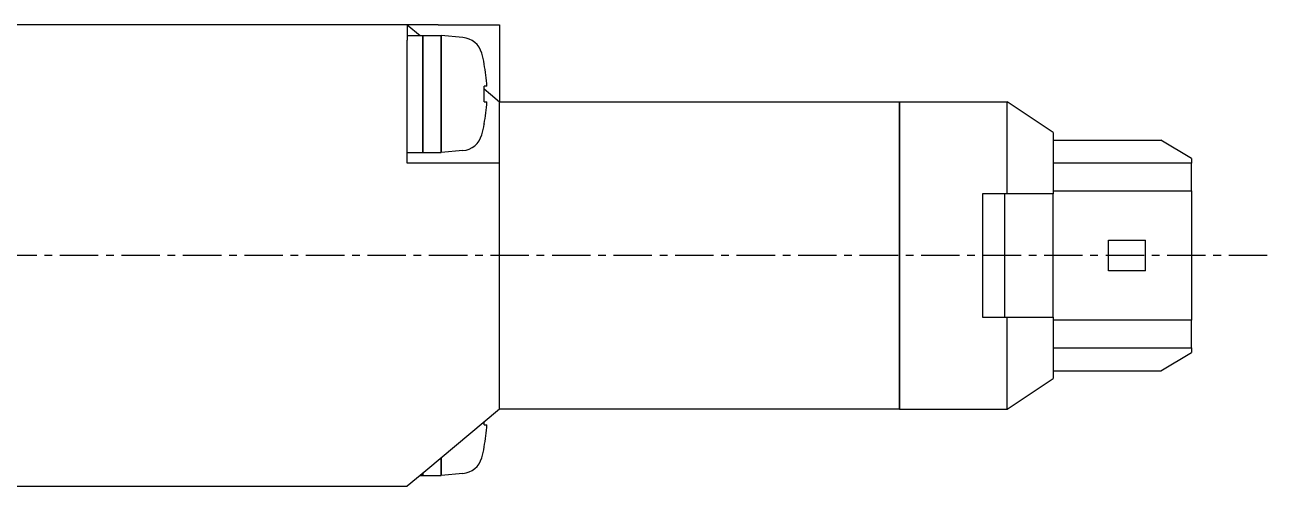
# Model space of a CAD drawing. Extents: x 83 to 239, y 31 to 153.
# Drawn here: x 161.5 to 201.89, y 48.26 to 63.26 of the extents above; entities that cross this region are included whole.
import ezdxf

# ---------------------------------------------------------------- set-up
doc = ezdxf.new("R2010")
doc.units = 0
doc.linetypes.add('CENTER', pattern=[2, 1.25, -0.25, 0.25, -0.25])
doc.layers.get('0').update_dxf_attribs({"linetype": 'CONTINUOUS'})
doc.layers.add('CENTER', color=1, linetype='CENTER')

msp = doc.modelspace()

# ---------------------------------------------------------------- linework, layer by layer
at = {"color": 7, "linetype": 'CONTINUOUS'}
for p, q in [((173.937, 63.263), (159.937, 63.263)), ((173.937, 63.263), (174.357, 62.913)), ((174.937, 63.263), (173.937, 63.263)), ((173.937, 63.263), (173.937, 62.763)), ((174.937, 63.263), (176.937, 63.263)), ((176.937, 63.263), (176.937, 60.763)), ((173.937, 62.913), (174.437, 62.913)), ((173.937, 58.763), (173.937, 62.763)), ((174.437, 62.913), (175.037, 62.913)), ((174.437, 59.113), (174.437, 62.913)), ((174.437, 62.913), (174.437, 59.113)), ((175.744, 62.851), (175.037, 62.913)), ((175.037, 59.113), (175.037, 62.913)), ((175.037, 62.913), (175.037, 59.113)), ((176.441, 61.99), (176.435, 61.985)), ((176.525, 61.266), (176.435, 61.266)), ((176.439, 61.179), (176.637, 61.013)), ((176.637, 61.013), (176.937, 60.763)), ((176.435, 60.761), (176.525, 60.761)), ((176.937, 50.763), (176.937, 60.763)), ((176.937, 60.763), (189.937, 60.763)), ((189.937, 60.763), (193.437, 60.763)), ((189.937, 60.763), (189.937, 50.763)), ((189.937, 50.763), (189.937, 60.763)), ((193.437, 57.763), (193.437, 60.763)), ((194.937, 59.763), (193.437, 60.763)), ((176.435, 60.041), (176.441, 60.037)), ((194.937, 59.763), (194.937, 57.763)), ((194.937, 59.513), (198.437, 59.513)), ((199.437, 58.913), (198.437, 59.513)), ((173.937, 59.113), (174.437, 59.113)), ((174.437, 59.113), (175.037, 59.113)), ((175.744, 59.175), (175.037, 59.113)), ((176.937, 58.763), (173.937, 58.763)), ((176.937, 50.763), (176.937, 58.763)), ((199.437, 58.763), (194.937, 58.763)), ((199.437, 58.913), (199.437, 58.763)), ((199.437, 57.863), (199.437, 58.763)), ((193.437, 57.763), (192.637, 57.763)), ((192.637, 57.763), (192.637, 53.763)), ((193.355, 57.763), (193.355, 53.763)), ((194.937, 57.763), (193.437, 57.763)), ((194.937, 57.863), (199.437, 57.863)), ((194.937, 53.763), (194.937, 57.763)), ((199.437, 57.863), (199.437, 53.663)), ((196.737, 56.263), (197.937, 56.263)), ((196.737, 55.263), (196.737, 56.263)), ((197.937, 55.263), (197.937, 56.263)), ((197.937, 55.263), (196.737, 55.263)), ((192.637, 53.763), (193.437, 53.763)), ((193.437, 50.763), (193.437, 53.763)), ((193.437, 53.763), (194.937, 53.763)), ((194.937, 53.763), (194.937, 51.763)), ((199.437, 53.663), (194.937, 53.663)), ((199.437, 52.763), (199.437, 53.663)), ((194.937, 52.763), (199.437, 52.763)), ((198.437, 52.013), (199.437, 52.613)), ((199.437, 52.763), (199.437, 52.613)), ((193.437, 50.763), (194.937, 51.763)), ((194.937, 52.013), (198.437, 52.013)), ((176.937, 50.763), (174.537, 48.763)), ((189.937, 50.763), (176.937, 50.763)), ((189.937, 50.763), (193.437, 50.763)), ((176.435, 50.261), (176.525, 50.261)), ((176.435, 49.541), (176.441, 49.537)), ((175.037, 48.613), (175.037, 49.18)), ((175.037, 49.18), (175.037, 48.613)), ((174.537, 48.763), (173.937, 48.263)), ((174.357, 48.613), (174.437, 48.613)), ((174.437, 48.613), (174.437, 48.68)), ((174.437, 48.68), (174.437, 48.613)), ((174.437, 48.613), (175.037, 48.613)), ((175.744, 48.675), (175.037, 48.613)), ((159.937, 48.263), (173.937, 48.263))]:
    msp.add_line(p, q, dxfattribs=at)
for points in [[(176.435, 60.761, 0), (176.436, 60.765, 0), (176.436, 60.769, 0), (176.436, 60.773, 0), (176.436, 60.776, 0), (176.436, 60.78, 0), (176.436, 60.784, 0), (176.437, 60.788, 0), (176.437, 60.792, 0), (176.437, 60.796, 0), (176.437, 60.8, 0), (176.437, 60.804, 0), (176.437, 60.808, 0), (176.438, 60.812, 0), (176.438, 60.816, 0), (176.438, 60.82, 0), (176.438, 60.824, 0), (176.438, 60.828, 0), (176.438, 60.832, 0), (176.438, 60.836, 0), (176.438, 60.84, 0), (176.439, 60.843, 0), (176.439, 60.847, 0), (176.439, 60.851, 0), (176.439, 60.855, 0), (176.439, 60.859, 0), (176.439, 60.863, 0), (176.439, 60.867, 0), (176.439, 60.871, 0), (176.439, 60.875, 0), (176.44, 60.879, 0), (176.44, 60.883, 0), (176.44, 60.887, 0), (176.44, 60.891, 0), (176.44, 60.895, 0), (176.44, 60.899, 0), (176.44, 60.903, 0), (176.44, 60.907, 0), (176.44, 60.911, 0), (176.44, 60.915, 0), (176.44, 60.919, 0), (176.44, 60.922, 0), (176.44, 60.926, 0), (176.44, 60.93, 0), (176.441, 60.934, 0), (176.441, 60.938, 0), (176.441, 60.942, 0), (176.441, 60.946, 0), (176.441, 60.95, 0), (176.441, 60.954, 0), (176.441, 60.958, 0), (176.441, 60.962, 0), (176.441, 60.966, 0), (176.441, 60.97, 0), (176.441, 60.974, 0), (176.441, 60.978, 0), (176.441, 60.982, 0), (176.441, 60.986, 0), (176.441, 60.989, 0), (176.441, 60.993, 0), (176.441, 60.997, 0), (176.441, 61.001, 0), (176.441, 61.005, 0), (176.441, 61.009, 0), (176.441, 61.013, 0), (176.441, 61.017, 0), (176.441, 61.021, 0), (176.441, 61.025, 0), (176.441, 61.029, 0), (176.441, 61.033, 0), (176.441, 61.037, 0), (176.441, 61.041, 0), (176.441, 61.045, 0), (176.441, 61.049, 0), (176.441, 61.053, 0), (176.441, 61.057, 0), (176.441, 61.061, 0), (176.441, 61.065, 0), (176.441, 61.069, 0), (176.441, 61.072, 0), (176.441, 61.076, 0), (176.441, 61.08, 0), (176.441, 61.084, 0), (176.441, 61.088, 0), (176.441, 61.092, 0), (176.44, 61.096, 0), (176.44, 61.1, 0), (176.44, 61.104, 0), (176.44, 61.108, 0), (176.44, 61.112, 0), (176.44, 61.116, 0), (176.44, 61.12, 0), (176.44, 61.124, 0), (176.44, 61.128, 0), (176.44, 61.132, 0), (176.44, 61.136, 0), (176.44, 61.139, 0), (176.44, 61.144, 0), (176.44, 61.147, 0), (176.439, 61.151, 0), (176.439, 61.155, 0), (176.439, 61.159, 0), (176.439, 61.163, 0), (176.439, 61.167, 0), (176.439, 61.171, 0), (176.439, 61.175, 0), (176.439, 61.179, 0), (176.439, 61.183, 0), (176.438, 61.187, 0), (176.438, 61.191, 0), (176.438, 61.195, 0), (176.438, 61.199, 0), (176.438, 61.203, 0), (176.438, 61.207, 0), (176.438, 61.211, 0), (176.438, 61.215, 0), (176.437, 61.218, 0), (176.437, 61.222, 0), (176.437, 61.226, 0), (176.437, 61.23, 0), (176.437, 61.234, 0), (176.437, 61.238, 0), (176.436, 61.242, 0), (176.436, 61.246, 0), (176.436, 61.25, 0), (176.436, 61.254, 0), (176.436, 61.258, 0), (176.436, 61.262, 0), (176.435, 61.266, 0)], [(176.435, 50.261, 0), (176.436, 50.261, 0), (176.436, 50.262, 0), (176.436, 50.263, 0), (176.436, 50.263, 0), (176.436, 50.264, 0), (176.436, 50.265, 0), (176.436, 50.266, 0), (176.436, 50.266, 0), (176.436, 50.267, 0), (176.436, 50.267, 0), (176.436, 50.268, 0), (176.436, 50.269, 0), (176.436, 50.27, 0), (176.436, 50.27, 0), (176.436, 50.271, 0), (176.436, 50.272, 0), (176.436, 50.272, 0), (176.436, 50.273, 0), (176.436, 50.274, 0), (176.436, 50.274, 0), (176.436, 50.275, 0), (176.436, 50.276, 0), (176.436, 50.276, 0), (176.436, 50.277, 0), (176.436, 50.278, 0), (176.436, 50.278, 0), (176.436, 50.279, 0), (176.436, 50.28, 0), (176.436, 50.28, 0), (176.436, 50.281, 0), (176.436, 50.282, 0), (176.436, 50.282, 0), (176.436, 50.283, 0), (176.436, 50.284, 0), (176.437, 50.285, 0), (176.437, 50.285, 0), (176.437, 50.286, 0), (176.437, 50.286, 0), (176.437, 50.287, 0), (176.437, 50.288, 0), (176.437, 50.289, 0), (176.437, 50.289, 0), (176.437, 50.29, 0), (176.437, 50.291, 0), (176.437, 50.291, 0), (176.437, 50.292, 0), (176.437, 50.293, 0), (176.437, 50.293, 0), (176.437, 50.294, 0), (176.437, 50.295, 0), (176.437, 50.295, 0), (176.437, 50.296, 0), (176.437, 50.297, 0), (176.437, 50.297, 0), (176.437, 50.298, 0), (176.437, 50.299, 0), (176.437, 50.299, 0), (176.437, 50.3, 0), (176.437, 50.301, 0), (176.437, 50.301, 0), (176.437, 50.302, 0), (176.437, 50.303, 0), (176.437, 50.303, 0), (176.437, 50.304, 0), (176.437, 50.305, 0), (176.437, 50.306, 0), (176.437, 50.306, 0), (176.437, 50.307, 0), (176.437, 50.308, 0), (176.437, 50.308, 0), (176.437, 50.309, 0), (176.437, 50.31, 0), (176.437, 50.31, 0), (176.437, 50.311, 0), (176.438, 50.312, 0), (176.438, 50.312, 0), (176.438, 50.313, 0), (176.438, 50.314, 0), (176.438, 50.314, 0), (176.438, 50.315, 0), (176.438, 50.316, 0), (176.438, 50.316, 0), (176.438, 50.317, 0), (176.438, 50.318, 0), (176.438, 50.319, 0), (176.438, 50.319, 0), (176.438, 50.32, 0), (176.438, 50.321, 0), (176.438, 50.321, 0), (176.438, 50.322, 0), (176.438, 50.322, 0), (176.438, 50.323, 0), (176.438, 50.324, 0), (176.438, 50.325, 0), (176.438, 50.325, 0), (176.438, 50.326, 0), (176.438, 50.327, 0), (176.438, 50.327, 0), (176.438, 50.328, 0), (176.438, 50.329, 0), (176.438, 50.329, 0), (176.438, 50.33, 0), (176.438, 50.331, 0), (176.438, 50.331, 0), (176.438, 50.332, 0), (176.438, 50.333, 0), (176.438, 50.333, 0), (176.438, 50.334, 0), (176.438, 50.335, 0), (176.438, 50.335, 0), (176.438, 50.336, 0), (176.438, 50.337, 0), (176.438, 50.337, 0), (176.438, 50.338, 0), (176.438, 50.339, 0), (176.438, 50.34, 0), (176.438, 50.34, 0), (176.438, 50.341, 0), (176.438, 50.342, 0), (176.439, 50.342, 0), (176.439, 50.343, 0), (176.439, 50.344, 0), (176.439, 50.344, 0), (176.439, 50.345, 0), (176.439, 50.346, 0), (176.439, 50.346, 0), (176.439, 50.347, 0), (176.439, 50.348, 0)]]:
    msp.add_polyline3d(points, dxfattribs=at)
for centre, radius, start, end in [((175.683, 62.154), 0.7, 15.3851, 85), ((171.537, 61.013), 5, 11.262, 15.3851), ((171.537, 61.013), 4.994, 2.8984, 11.2219), ((171.537, 61.013), 4.994, 348.7781, 357.1016), ((171.537, 61.013), 5, 344.6149, 348.738), ((175.683, 59.872), 0.7, 275, 344.6149), ((171.537, 50.513), 4.994, 348.7781, 357.1016), ((171.537, 50.513), 5, 344.6149, 348.738), ((175.683, 49.372), 0.7, 275, 344.6149)]:
    msp.add_arc(centre, radius, start, end, dxfattribs=at)
at = {"layer": 'CENTER', "color": 1, "linetype": 'CENTER'}
msp.add_line((201.892, 55.763), (82.863, 55.763), dxfattribs=at)

doc.saveas('drawing.dxf')
